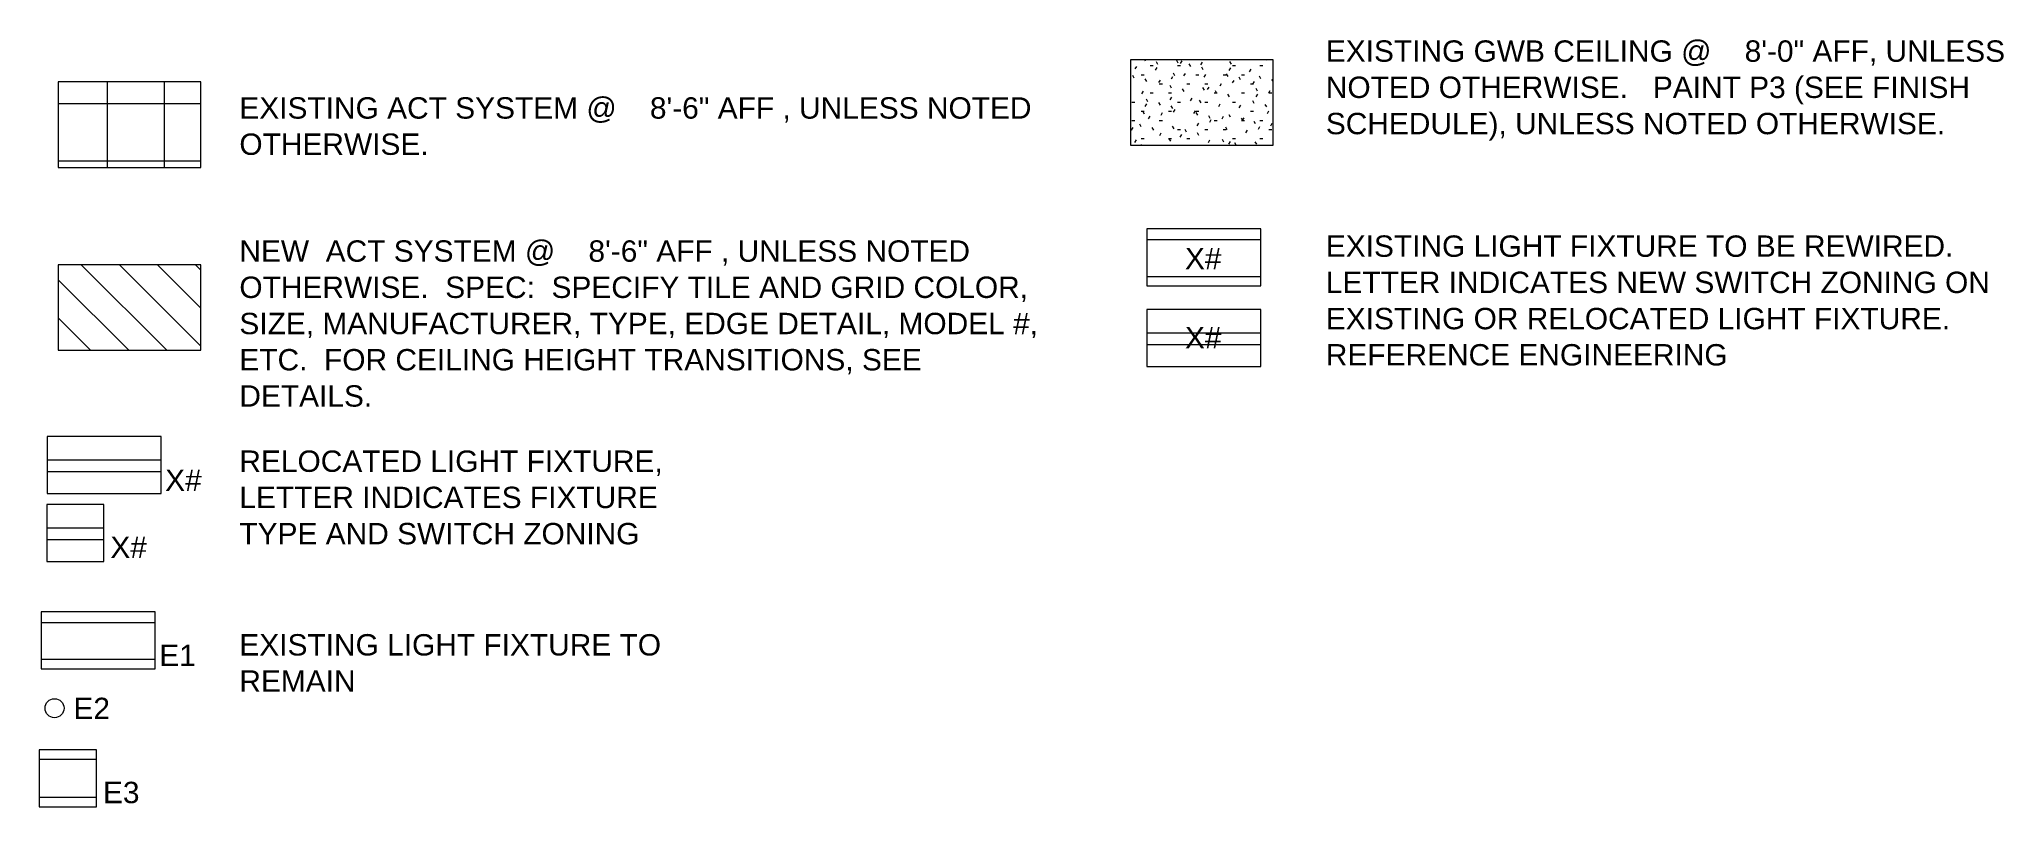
# Model space of a CAD drawing. Header units: inches. Extents: x 1618 to 2444, y -469 to -146.
import ezdxf

# ---------------------------------------------------------------- set-up
doc = ezdxf.new("R2010")
doc.units = ezdxf.units.IN
doc.header["$MEASUREMENT"] = 0
for name, color, linetype, lineweight in [('A-DETL', 90, 'Continuous', 9), ('A-DETL-GENF', 92, 'Continuous', 9), ('A-DETL-THIN', 151, 'Continuous', 9), ('G-ANNO-TEXT', 231, 'Continuous', 9)]:
    doc.layers.add(name, color=color, linetype=linetype, lineweight=lineweight)
doc.styles.add('Swis721 Lt BT', font='swissl.ttf', dxfattribs={"height": 9})

msp = doc.modelspace()

# ---------------------------------------------------------------- hatches: boundary and pattern name
at = {"layer": 'A-DETL-GENF'}
h = msp.add_hatch(dxfattribs=at)
h.set_pattern_fill('FP2_15', style=0, pattern_type=2)
h.set_pattern_definition([(0, (0, 0), (15.36, 3.84), [1.267, -10.253, 1.267, -10.253, -61.44]), (0, (0, 0), (15.36, 3.84), [-23.04, 1.267, -21.773, 1.267, -10.253, -26.88]), (0, (0, 0), (15.36, 3.84), [-57.6, 1.267, -6.413, 1.267, -17.933]), (120, (5.76, 1.92), (-11.0055376, 11.38215), [1.267, -10.253, 1.267, -10.253, -61.44]), (120, (5.76, 1.92), (-11.0055376, 11.38215), [-23.04, 1.267, -21.773, 1.267, -10.253, -26.88]), (120, (5.76, 1.92), (-11.0055376, 11.38215), [-57.6, 1.267, -6.413, 1.267, -17.933]), (240, (7.68, 9.6), (-4.3544624, -15.22215), [1.267, -10.253, 1.267, -10.253, -61.44]), (240, (7.68, 9.6), (-4.3544624, -15.22215), [-23.04, 1.267, -21.773, 1.267, -10.253, -26.88]), (240, (7.68, 9.6), (-4.3544624, -15.22215), [-57.6, 1.267, -6.413, 1.267, -17.933])])
h.paths.add_polyline_path([(2136.82, -190.98), (2136.82, -154.98), (2076.82, -154.98), (2076.82, -190.98)], flags=0)
h = msp.add_hatch(dxfattribs=at)
h.set_pattern_fill('FP2_16', style=0, pattern_type=2)
h.set_pattern_definition([(0, (326.485, -221.458), (0, 24), []), (90, (326.485, -221.458), (-24, 1e-15), [])])
h.paths.add_polyline_path([(1685.73, -200.27), (1685.73, -164.27), (1625.73, -164.27), (1625.73, -200.27)], flags=0)
h = msp.add_hatch(dxfattribs=at)
h.set_pattern_fill('FP2_17', style=0, pattern_type=2)
h.set_pattern_definition([(135, (0, 0), (-8.01223, -8.01223), [])])
h.paths.add_polyline_path([(1685.73, -277.27), (1685.73, -241.27), (1625.73, -241.27), (1625.73, -277.27)], flags=0)

# ---------------------------------------------------------------- linework, layer by layer
at = {"layer": 'A-DETL', "lineweight": 13}
for p, q in [((2131.73, -226.14), (2083.73, -226.14)), ((2083.73, -226.14), (2083.73, -250.14)), ((2083.73, -230.64), (2131.73, -230.64)), ((2131.73, -250.14), (2131.73, -226.14)), ((2083.73, -246.14), (2131.73, -246.14)), ((2083.73, -250.14), (2131.73, -250.14)), ((2131.73, -260.1), (2083.73, -260.1)), ((2083.73, -260.1), (2083.73, -284.1)), ((2131.73, -284.1), (2131.73, -260.1)), ((2083.73, -269.85), (2131.73, -269.85)), ((2083.73, -274.85), (2131.73, -274.85)), ((2083.73, -284.1), (2131.73, -284.1)), ((1669, -313.59), (1621, -313.59)), ((1621, -313.59), (1621, -337.59)), ((1669, -337.59), (1669, -313.59)), ((1621, -323.34), (1669, -323.34)), ((1621, -328.34), (1669, -328.34)), ((1621, -337.59), (1669, -337.59)), ((1644.92, -342.21), (1620.87, -342.21)), ((1620.87, -342.21), (1620.87, -366.21)), ((1644.92, -366.21), (1644.92, -342.21)), ((1620.87, -351.96), (1644.92, -351.96)), ((1620.87, -356.96), (1644.92, -356.96)), ((1620.87, -366.21), (1644.92, -366.21)), ((1666.54, -387.32), (1618.54, -387.32)), ((1618.54, -387.32), (1618.54, -411.32)), ((1666.54, -411.32), (1666.54, -387.32)), ((1618.54, -391.82), (1666.54, -391.82)), ((1618.54, -407.32), (1666.54, -407.32)), ((1618.54, -411.32), (1666.54, -411.32)), ((1641.8, -445.42), (1617.75, -445.42)), ((1617.75, -445.42), (1617.75, -469.42)), ((1641.8, -469.42), (1641.8, -445.42)), ((1617.75, -449.42), (1641.8, -449.42)), ((1617.75, -465.42), (1641.8, -465.42)), ((1617.75, -469.42), (1641.8, -469.42))]:
    msp.add_line(p, q, dxfattribs=at)
msp.add_circle((1624.17, -427.93), 4, dxfattribs=at)
at = {"layer": 'A-DETL-THIN'}
for p, q in [((2136.82, -154.98), (2076.82, -154.98)), ((2076.82, -154.98), (2076.82, -190.98)), ((2136.82, -190.98), (2136.82, -154.98)), ((1685.73, -164.27), (1625.73, -164.27)), ((1625.73, -164.27), (1625.73, -200.27)), ((1685.73, -200.27), (1685.73, -164.27)), ((2076.82, -190.98), (2136.82, -190.98)), ((1625.73, -200.27), (1685.73, -200.27)), ((1685.73, -241.27), (1625.73, -241.27)), ((1625.73, -241.27), (1625.73, -277.27)), ((1685.73, -241.27), (1625.73, -241.27)), ((1625.73, -241.27), (1625.73, -277.27)), ((1685.73, -277.27), (1685.73, -241.27)), ((1685.73, -277.27), (1685.73, -241.27)), ((1625.73, -277.27), (1685.73, -277.27)), ((1625.73, -277.27), (1685.73, -277.27))]:
    msp.add_line(p, q, dxfattribs=at)

# ---------------------------------------------------------------- texts
at = {"layer": 'G-ANNO-TEXT', "color": 7, "char_height": 9, "attachment_point": 1, "style": 'Swis721 Lt BT'}
for s, insert, width in [('EXISTING GWB CEILING @    8\'-0" AFF, UNLESS ', (2159.02, -146.81), 333.603), ('NOTED OTHERWISE.   PAINT P3 (SEE FINISH ', (2159.02, -162.06), 314.817), ('EXISTING ACT SYSTEM @    8\'-6" AFF , UNLESS NOTED ', (1701.93, -170.75), 386.628), ('SCHEDULE), UNLESS NOTED OTHERWISE.', (2159.02, -177.31), 301.182), ('OTHERWISE.  ', (1701.93, -186), 98.778), ('NEW  ACT SYSTEM @    8\'-6" AFF , UNLESS NOTED ', (1701.93, -230.99), 358.752), ('EXISTING LIGHT FIXTURE TO BE REWIRED. ', (2159.02, -228.92), 303.909), ('X#', (2099.76, -234.15), 20.907), ('OTHERWISE.  SPEC:  SPECIFY TILE AND GRID COLOR, ', (1701.93, -246.24), 385.113), ('LETTER INDICATES NEW SWITCH ZONING ON ', (2159.02, -244.17), 324.816), ('SIZE, MANUFACTURER, TYPE, EDGE DETAIL, MODEL #, ', (1701.93, -261.49), 393.9), ('EXISTING OR RELOCATED LIGHT FIXTURE. ', (2159.02, -259.42), 303.303), ('X#', (2099.76, -267.47), 20.907), ('ETC.  FOR CEILING HEIGHT TRANSITIONS, SEE ', (1701.93, -276.74), 332.997), ('REFERENCE ENGINEERING', (2159.02, -274.67), 193.314), ('DETAILS.', (1701.93, -291.99), 63.327), ('RELOCATED LIGHT FIXTURE, ', (1701.93, -319.45), 206.04), ('X#', (1670.7, -327.47), 20.907), ('LETTER INDICATES FIXTURE ', (1701.93, -334.7), 202.101), ('TYPE AND SWITCH ZONING', (1701.93, -349.95), 193.314), ('X#', (1647.66, -355.71), 20.907), ('EXISTING LIGHT FIXTURE TO  ', (1701.93, -396.76), 209.373), ('E1', (1668.24, -401.2), 17.574), ('REMAIN', (1701.93, -412.01), 56.055), ('E2', (1632.12, -423.54), 17.574), ('E3', (1644.54, -458.92), 17.574)]:
    msp.add_mtext(s, dxfattribs=dict(at, insert=insert, width=width))

doc.saveas('drawing.dxf')
